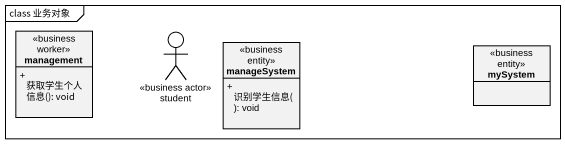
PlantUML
@startuml
mainframe class 业务对象
allowmixing
hide circle
hide empty members
skinparam classAttributeIconSize 0
class management <<business worker>> {
  + 获取学生个人信息(): void
}
actor student <<business actor>>
class manageSystem <<business entity>> {
  + 识别学生信息(): void
}
class mySystem <<business entity>>
@enduml
